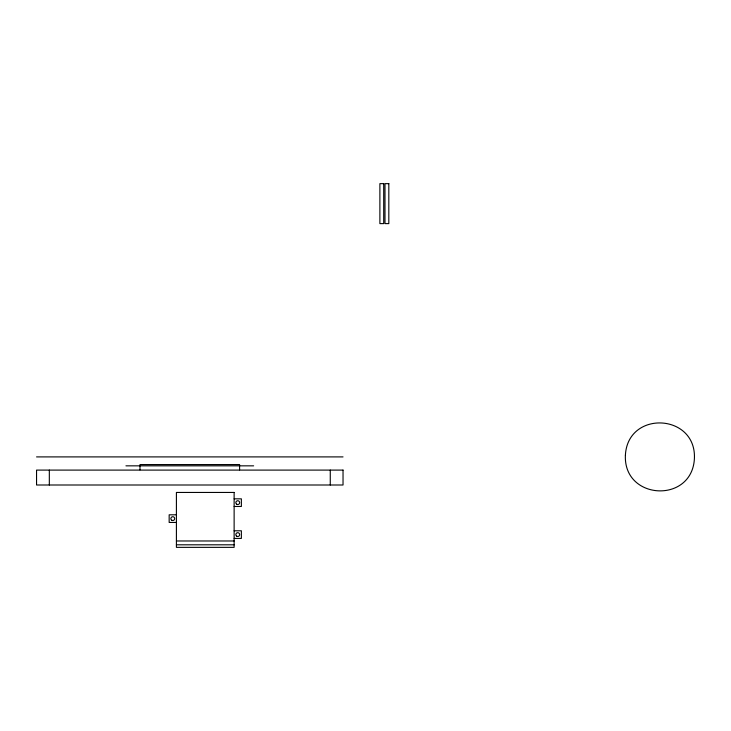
<?xml version="1.0" encoding="UTF-8"?>
<svg xmlns="http://www.w3.org/2000/svg" width="731" height="731" viewBox="0 0 731 731"><rect width="100%" height="100%" fill="white"/><g stroke="black" fill="none" stroke-linecap="round" stroke-linejoin="round"><path stroke-width="1.1" d="M36.55 456.902L343.031 456.902M125.942 465.839L253.639 465.839M234.13 498.834L241.376 498.834L241.376 506.464L234.13 506.464M176.409 514.807L169.163 514.807L169.163 522.446L176.409 522.446M234.13 530.788L241.376 530.788L241.376 538.418L234.13 538.418M176.409 540.977L234.13 540.977M176.409 544.805L234.13 544.805M330.266 470.097L330.266 485M239.594 469.887L239.594 464.569L139.986 464.569L139.986 469.887M49.324 470.097L49.324 485M625.398 455.212C623.296 500.333 692.038 503.924 694.404 458.602C696.515 413.472 627.765 409.89 625.398 455.212M383.711 183.645L379.882 183.645L379.882 223.613L383.711 223.613L383.711 183.645M388.819 183.645L384.99 183.645L384.99 223.613L388.819 223.613L388.819 183.645M343.031 470.097L36.55 470.097L36.55 485L343.031 485L343.031 470.097M234.13 492.447L176.409 492.447L176.409 547.355L234.13 547.355L234.13 492.447M236.652 504.216A1.919 1.919 0 0 0 239.658 502.818A1.919 1.919 0 0 0 236.945 500.909A1.919 1.919 0 0 0 236.652 504.216M236.652 536.17A1.919 1.919 0 0 0 239.658 534.772A1.919 1.919 0 0 0 236.945 532.862A1.919 1.919 0 0 0 236.652 536.17M171.822 520.289A1.919 1.919 0 0 0 174.7 518.626A1.919 1.919 0 0 0 171.822 516.963A1.919 1.919 0 0 0 171.822 520.289"/></g></svg>
